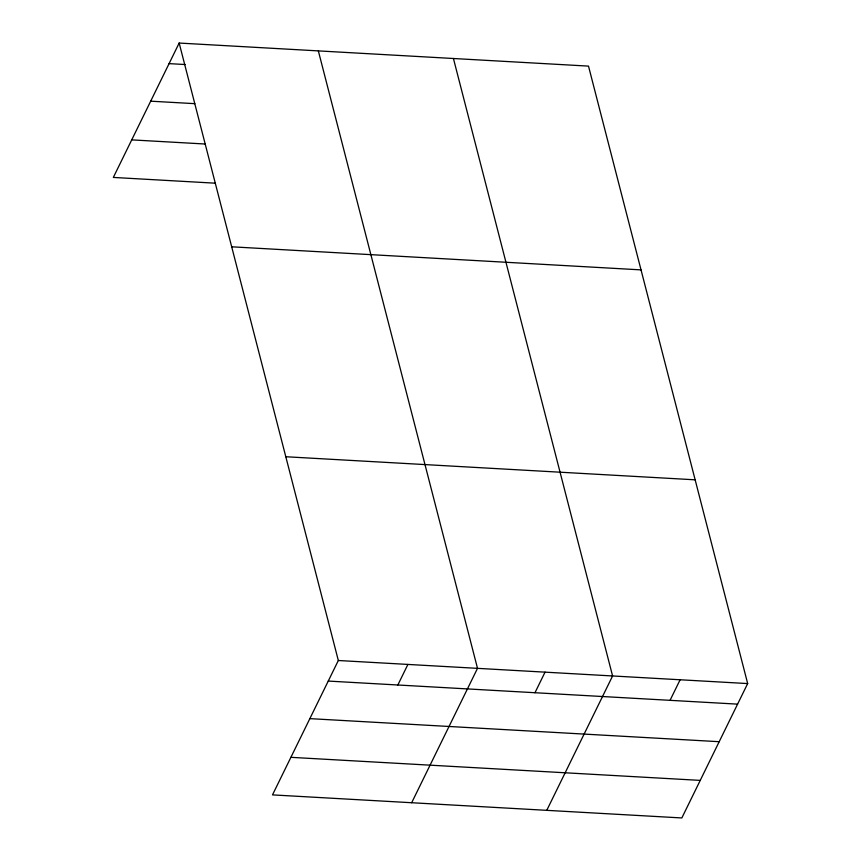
<?xml version="1.0" encoding="UTF-8"?>
<svg xmlns="http://www.w3.org/2000/svg" width="861" height="861" viewBox="0 0 861 861"><rect width="100%" height="100%" fill="white"/><g stroke="black" fill="none" stroke-linecap="round" stroke-linejoin="round"><path stroke-width="1.29" d="M179.163 43.05L338.33 660.505L272.496 794.886L681.837 817.95L747.671 683.569L588.504 66.114L179.163 43.05L113.329 177.431L215.035 183.167M397.836 685.001L407.92 664.423M411.676 802.721L477.511 668.34L318.344 50.896M534.972 692.728L545.045 672.15M546.757 810.341L612.591 675.96L453.424 58.505M670.052 700.337L680.125 679.76M169.09 63.628L185.147 64.532M150.686 101.178L194.844 103.664M131.733 139.88L205.338 144.024M231.695 246.806L641.025 269.88M285.809 456.739L695.139 479.814M338.33 660.505L747.671 683.569M328.256 681.073L737.586 704.137M309.852 718.634L719.193 741.698M290.9 757.325L700.23 780.389"/></g></svg>
